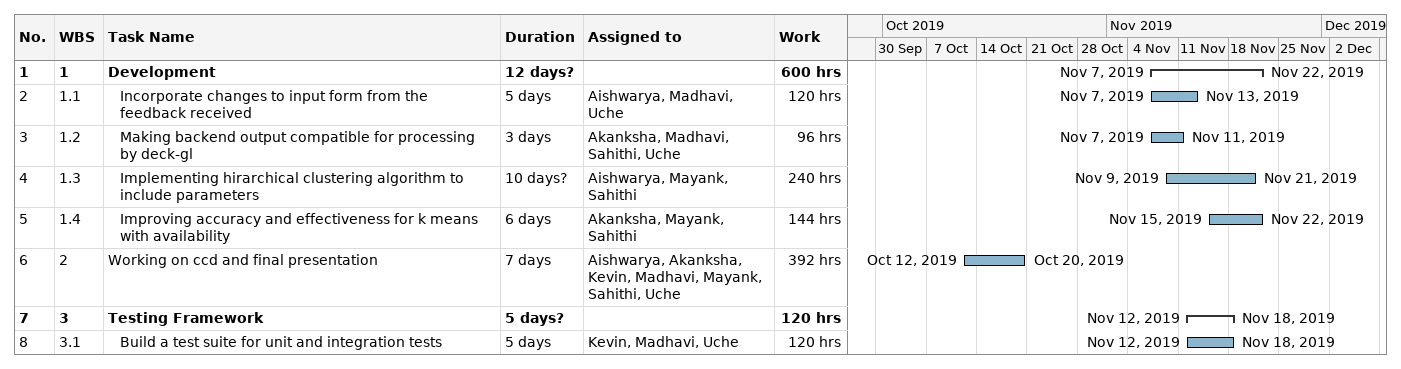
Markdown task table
| ID | WBS | Task | Duration | Start | Finish | Resources | Work (h) |
|---|---|---|---|---|---|---|---|
| 1 | 1 | **Development** | 12d? | 2019-11-07 | 2019-11-22 |  | 600 |
| 2 | 1.1 | Incorporate changes to input form from the feedback received | 5d | 2019-11-07 | 2019-11-13 | Aishwarya, Madhavi, Uche | 120 |
| 3 | 1.2 | Making backend output compatible for processing by deck-gl | 3d | 2019-11-07 | 2019-11-11 | Akanksha, Madhavi, Sahithi, Uche | 96 |
| 4 | 1.3 | Implementing hirarchical clustering algorithm to include parameters | 10d? | 2019-11-09 | 2019-11-21 | Aishwarya, Mayank, Sahithi | 240 |
| 5 | 1.4 | Improving accuracy and effectiveness for k means with availability | 6d | 2019-11-15 | 2019-11-22 | Akanksha, Mayank, Sahithi | 144 |
| 6 | 2 | Working on ccd and final presentation | 7d | 2019-10-12 | 2019-10-20 | Aishwarya, Akanksha, Kevin, Madhavi, Mayank, Sahithi, Uche | 392 |
| 7 | 3 | **Testing Framework** | 5d? | 2019-11-12 | 2019-11-18 |  | 120 |
| 8 | 3.1 | Build a test suite for unit and integration tests | 5d | 2019-11-12 | 2019-11-18 | Kevin, Madhavi, Uche | 120 |
